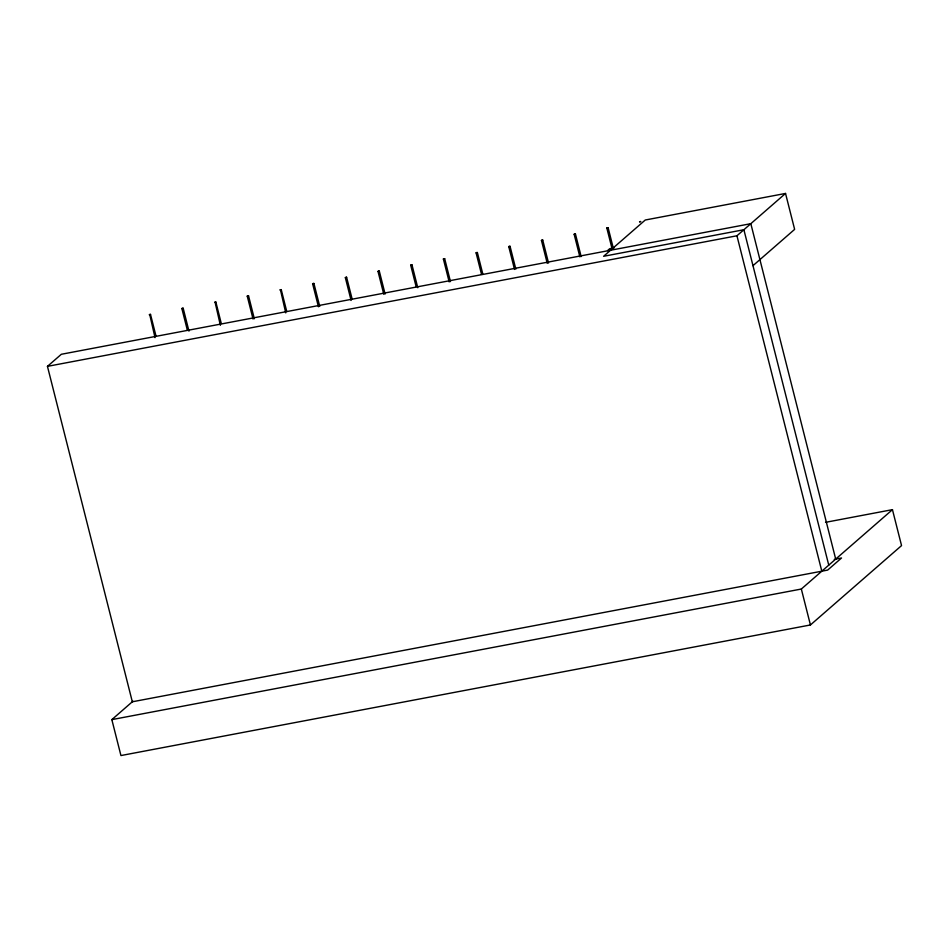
<?xml version="1.0" encoding="UTF-8"?>
<svg xmlns="http://www.w3.org/2000/svg" width="949" height="949" viewBox="0 0 949 949"><rect width="100%" height="100%" fill="white"/><g stroke="black" fill="none" stroke-linecap="round" stroke-linejoin="round"><path stroke-width="1.42" d="M155.019 337.63L149.717 314.475L150.511 314.404L155.956 335.887M150.511 314.404L149.218 314.712M187.309 330.015L181.864 308.52L182.54 308.247L183.169 308.211L188.97 331.142M183.133 308.247L181.947 308.567M220.37 325.293L215.055 302.102L215.85 302.019L221.295 323.55M253.039 319.03L247.25 296.147L247.914 295.863L248.543 295.827L254.332 318.722M285.744 312.885L280.43 289.718L281.236 289.635L286.669 311.142M281.236 289.635L279.931 289.955M318.437 306.752L312.624 283.763L313.289 283.478L313.917 283.454L319.742 306.432M313.894 283.49L312.648 283.787M345.389 277.606L346.61 277.262L345.329 277.594L351.106 300.465M383.811 294.332L377.999 271.378L378.663 271.094L379.292 271.07L385.104 294.024M416.113 286.598L410.692 265.186L411.356 264.901L411.985 264.878L417.762 287.713M411.985 264.878L410.692 265.186M449.174 281.9L443.385 258.994L444.049 258.709L444.678 258.686L450.467 281.592M444.654 258.721L443.397 259.018M481.523 274.368L476.066 252.802L476.73 252.517L477.359 252.493L482.816 274.059M514.536 269.433L508.759 246.61L509.423 246.337L510.052 246.301L515.829 269.125M547.253 263.359L541.452 240.417L542.116 240.144L542.745 240.109L548.546 263.051M542.745 240.109L541.452 240.417M579.863 256.859L574.133 234.225L574.797 233.952L575.426 233.917L581.156 256.55M575.426 233.917L574.216 234.273M612.224 249.373L606.826 228.033L607.49 227.76L608.119 227.724L613.517 249.065M613.374 248.733L612.651 248.757M834.266 559.364L841.538 557.988L827.658 570.088L132.326 701.786L47.45 366.361L61.341 354.274L750.825 223.679L835.701 559.091M607.514 250.619L609.709 248.709L613.932 247.914M825.547 522.33L892.451 509.66L901.55 545.592L810.434 624.964L120.938 755.558L111.84 719.627L132.955 701.228M47.45 366.361L736.946 235.779L785.535 193.442L794.633 229.373L752.984 265.661M111.84 719.627L801.336 589.032L892.451 509.66M215.826 302.055L214.64 302.375M248.519 295.874L247.25 296.147M379.268 271.106L378.022 271.402M477.264 252.576L476.149 252.849M510.028 246.337L508.771 246.633M608.095 227.76L606.826 228.033M785.535 193.442L645.261 220.014L603.611 256.289L743.886 229.729L828.762 565.141M736.946 235.779L821.81 571.191M801.336 589.032L810.434 624.964M346.61 277.262L352.043 298.721M639.543 221.805L640.812 221.532L639.614 221.758"/></g></svg>
